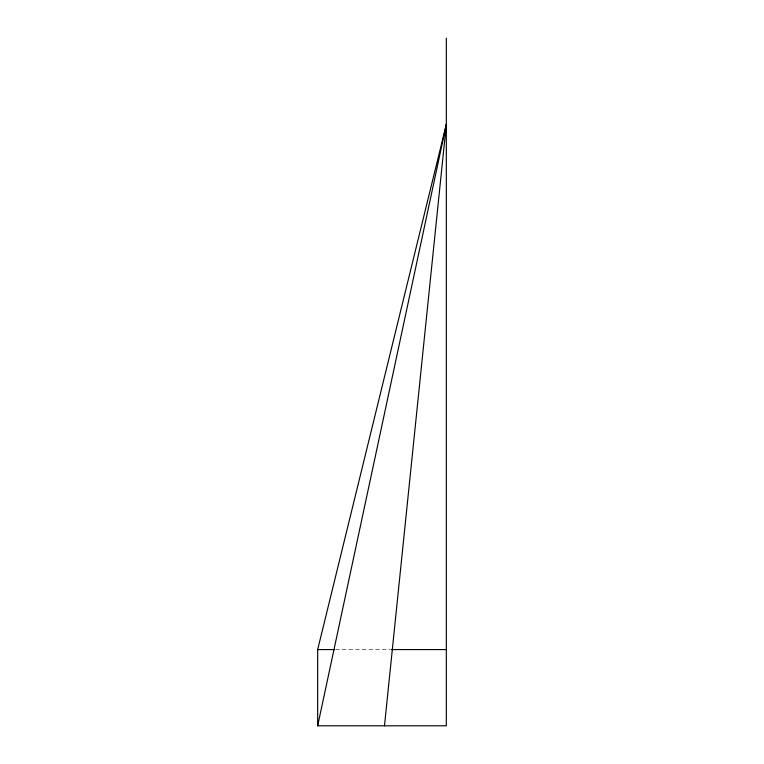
<?xml version="1.0" encoding="UTF-8"?>
<svg xmlns="http://www.w3.org/2000/svg" width="764" height="764" viewBox="0 0 764 764"><rect width="100%" height="100%" fill="white"/><g stroke="black" fill="none" stroke-linecap="round" stroke-linejoin="round"><path stroke-width="0.57" stroke-dasharray="3.82 2.86" d="M335.539 649.572L390.337 649.572"/><path stroke-width="1.15" d="M384.483 725.8L446.329 124.389L317.671 649.572L317.671 725.8L446.329 725.8L446.329 38.2M317.671 725.8L446.329 124.389M317.671 649.572L334.346 649.572M391.531 649.572L446.329 649.572"/></g></svg>
